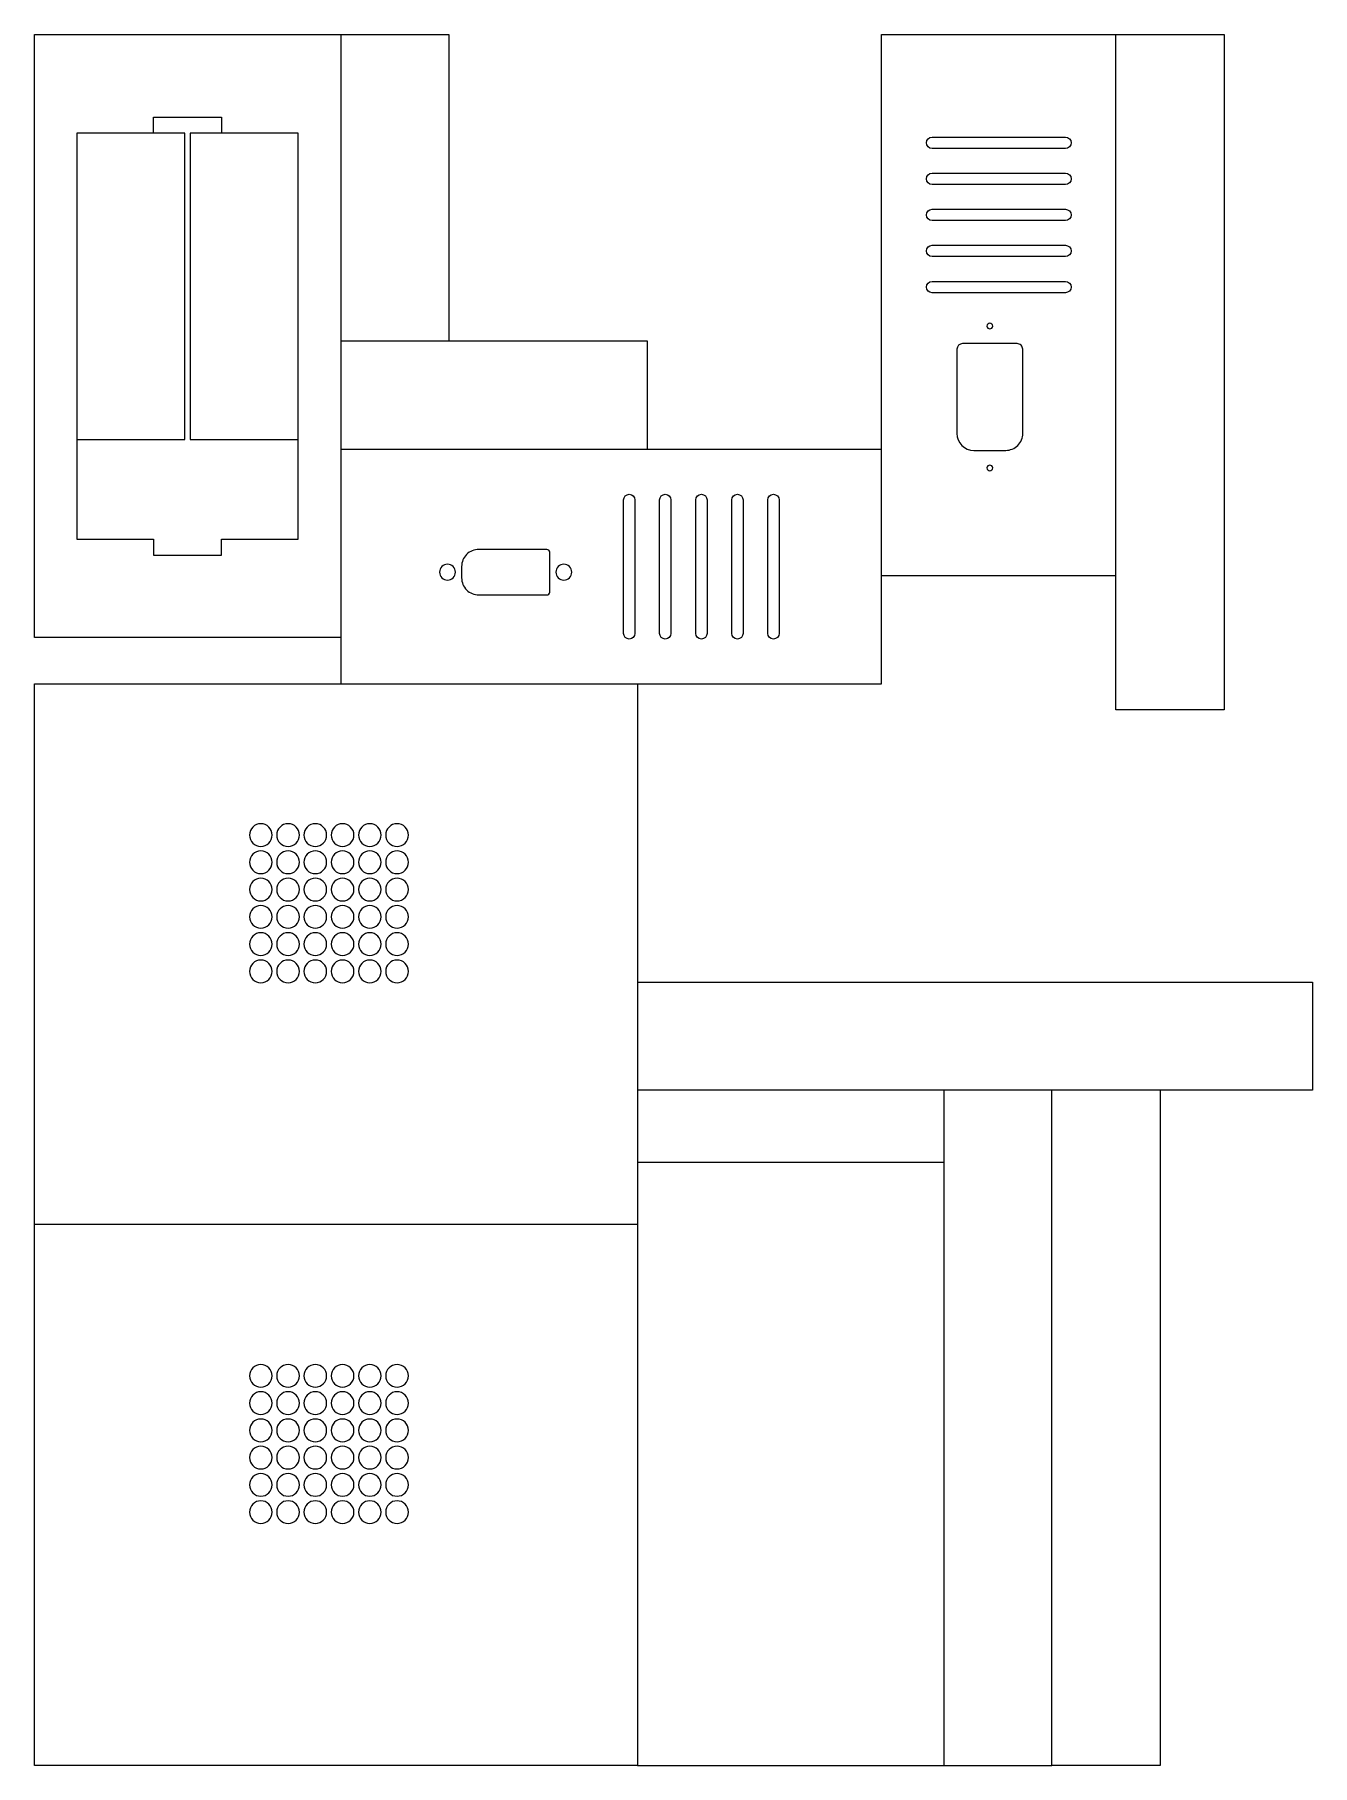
# Model space of a CAD drawing. Extents: x 0 to 225, y -305 to 0.
import ezdxf

# ---------------------------------------------------------------- set-up
doc = ezdxf.new("R2010")
doc.units = 0
doc.layers.get('0').update_dxf_attribs({"lineweight": 25})

msp = doc.modelspace()

# ---------------------------------------------------------------- linework, layer by layer
for p, q in [((149.21, -73.05), (53.97, -73.05)), ((149.21, -95.24), (190.49, -95.24)), ((160.18, -198.6), (106.2, -198.6)), ((106.2, -209.56), (0, -209.56)), ((106.2, -304.8), (160.18, -304.8))]:
    msp.add_line(p, q)
at = {"flags": 128}
for points in [[(53.97, -106.2), (0, -106.2), (0, -106.2), (0, 0), (0, 0), (53.97, 0), (53.97, 0), (53.97, -114.33)], [(106.2, -114.33), (106.2, -304.8), (106.2, -304.8), (0, -304.8), (0, -304.8), (0, -114.33), (0, -114.33), (149.21, -114.33), (149.21, -114.33), (149.21, 0), (149.21, 0), (190.49, 0)], [(209.54, 0), (209.54, -118.9), (209.54, -118.9), (190.49, -118.9), (190.49, -118.9), (190.49, 0), (190.49, 0), (209.54, 0), (209.54, 0)], [(73.02, -54), (73.02, -0.03), (73.02, -0.03), (53.97, -0.03)], [(20.94, -17.35), (20.94, -14.52), (20.94, -14.52), (32.94, -14.52), (32.94, -14.52), (32.94, -17.35)], [(7.44, -17.35), (7.44, -88.85), (7.44, -88.85), (20.94, -88.85), (20.94, -88.85), (20.94, -91.68), (20.94, -91.68), (32.94, -91.68), (32.94, -91.68), (32.94, -88.85), (32.94, -88.85), (46.44, -88.85), (46.44, -88.85), (46.44, -17.35), (46.44, -17.35), (27.39, -17.35)], [(7.44, -71.33), (26.49, -71.33), (26.49, -71.33), (26.49, -17.35), (26.49, -17.35), (7.44, -17.35)], [(27.39, -17.35), (27.39, -71.33), (27.39, -71.33), (46.44, -71.33)], [(107.95, -73.05), (107.95, -54), (107.95, -54), (53.97, -54)], [(106.2, -166.85), (225.1, -166.85), (225.1, -166.85), (225.1, -185.9), (225.1, -185.9), (106.2, -185.9)], [(160.18, -185.9), (160.18, -304.8), (160.18, -304.8), (179.23, -304.8), (179.23, -304.8), (179.23, -185.9)], [(198.28, -185.9), (198.28, -304.8), (198.28, -304.8), (179.23, -304.8)]]:
    msp.add_lwpolyline(points, dxfattribs=at)
at = {"color": 18, "true_color": 0x000000, "flags": 128}
for points in [[(158.1, -20.05, -1), (158.1, -18.05), (158.1, -18.05), (181.6, -18.05), (181.6, -18.05, -1), (181.6, -20.05), (181.6, -20.05), (158.1, -20.05)], [(158.1, -26.4, -1), (158.1, -24.4), (158.1, -24.4), (181.6, -24.4), (181.6, -24.4, -1), (181.6, -26.4), (181.6, -26.4), (158.1, -26.4)], [(158.1, -32.75, -1), (158.1, -30.75), (158.1, -30.75), (181.6, -30.75), (181.6, -30.75, -1), (181.6, -32.75), (181.6, -32.75), (158.1, -32.75)], [(158.1, -39.1, -1), (158.1, -37.1), (158.1, -37.1), (181.6, -37.1), (181.6, -37.1, -1), (181.6, -39.1), (181.6, -39.1), (158.1, -39.1)], [(158.1, -45.45, -1), (158.1, -43.45), (158.1, -43.45), (181.6, -43.45), (181.6, -43.45, -1), (181.6, -45.45), (181.6, -45.45), (158.1, -45.45)], [(168.78, -51.32, 1), (167.78, -51.32, 1), (168.78, -51.32)], [(162.48, -70.22, 0.414164), (165.48, -73.22), (165.48, -73.22), (171.07, -73.22), (171.07, -73.22, 0.414412), (174.08, -70.22), (174.08, -70.22), (174.08, -55.42), (174.08, -55.42, 0.414659), (173.08, -54.42), (173.08, -54.42), (163.47, -54.42), (163.47, -54.42, 0.413915), (162.48, -55.42), (162.48, -55.42), (162.48, -70.22)], [(168.78, -76.32, 1), (167.78, -76.32, 1), (168.78, -76.32)], [(103.76, -81.94, -1), (105.76, -81.94), (105.76, -81.94), (105.76, -105.44), (105.76, -105.44, -1), (103.76, -105.44), (103.76, -105.44), (103.76, -81.94)], [(110.11, -81.94, -1), (112.11, -81.94), (112.11, -81.94), (112.11, -105.44), (112.11, -105.44, -1), (110.11, -105.44), (110.11, -105.44), (110.11, -81.94)], [(116.46, -81.94, -1), (118.46, -81.94), (118.46, -81.94), (118.46, -105.44), (118.46, -105.44, -1), (116.46, -105.44), (116.46, -105.44), (116.46, -81.94)], [(122.81, -81.94, -1), (124.81, -81.94), (124.81, -81.94), (124.81, -105.44), (124.81, -105.44, -1), (122.81, -105.44), (122.81, -105.44), (122.81, -81.94)], [(129.16, -81.94, -1), (131.16, -81.94), (131.16, -81.94), (131.16, -105.44), (131.16, -105.44, -1), (129.16, -105.44), (129.16, -105.44), (129.16, -81.94)], [(90.24, -98.67, 0.41466), (90.74, -98.17), (90.74, -98.17), (90.74, -91.17), (90.74, -91.17, 0.413175), (90.24, -90.67), (90.24, -90.67), (78.24, -90.67), (78.24, -90.67, 0.414412), (75.23, -93.67), (75.23, -93.67), (75.23, -95.67), (75.23, -95.67, 0.414412), (78.24, -98.67), (78.24, -98.67), (90.24, -98.67)], [(72.74, -96.07, 1), (72.74, -93.27, 1), (72.74, -96.07)], [(93.24, -96.07, 1), (93.24, -93.27, 1), (93.24, -96.07)], [(41.85, -140.96, 1), (37.85, -140.96, 1), (41.85, -140.96)], [(46.65, -140.96, 1), (42.65, -140.96, 1), (46.65, -140.96)], [(51.45, -140.96, 1), (47.45, -140.96, 1), (51.45, -140.96)], [(56.25, -140.96, 1), (52.25, -140.96, 1), (56.25, -140.96)], [(61.05, -140.96, 1), (57.05, -140.96, 1), (61.05, -140.96)], [(65.85, -140.96, 1), (61.85, -140.96, 1), (65.85, -140.96)], [(41.85, -145.76, 1), (37.85, -145.76, 1), (41.85, -145.76)], [(46.65, -145.76, 1), (42.65, -145.76, 1), (46.65, -145.76)], [(51.45, -145.76, 1), (47.45, -145.76, 1), (51.45, -145.76)], [(56.25, -145.76, 1), (52.25, -145.76, 1), (56.25, -145.76)], [(61.05, -145.76, 1), (57.05, -145.76, 1), (61.05, -145.76)], [(65.85, -145.76, 1), (61.85, -145.76, 1), (65.85, -145.76)], [(41.85, -150.56, 1), (37.85, -150.56, 1), (41.85, -150.56)], [(46.65, -150.56, 1), (42.65, -150.56, 1), (46.65, -150.56)], [(51.45, -150.56, 1), (47.45, -150.56, 1), (51.45, -150.56)], [(56.25, -150.56, 1), (52.25, -150.56, 1), (56.25, -150.56)], [(61.05, -150.56, 1), (57.05, -150.56, 1), (61.05, -150.56)], [(65.85, -150.56, 1), (61.85, -150.56, 1), (65.85, -150.56)], [(41.85, -155.36, 1), (37.85, -155.36, 1), (41.85, -155.36)], [(46.65, -155.36, 1), (42.65, -155.36, 1), (46.65, -155.36)], [(51.45, -155.36, 1), (47.45, -155.36, 1), (51.45, -155.36)], [(56.25, -155.36, 1), (52.25, -155.36, 1), (56.25, -155.36)], [(61.05, -155.36, 1), (57.05, -155.36, 1), (61.05, -155.36)], [(65.85, -155.36, 1), (61.85, -155.36, 1), (65.85, -155.36)], [(41.85, -160.17, 1), (37.85, -160.17, 1), (41.85, -160.17)], [(46.65, -160.17, 1), (42.65, -160.17, 1), (46.65, -160.17)], [(51.45, -160.17, 1), (47.45, -160.17, 1), (51.45, -160.17)], [(56.25, -160.17, 1), (52.25, -160.17, 1), (56.25, -160.17)], [(61.05, -160.17, 1), (57.05, -160.17, 1), (61.05, -160.17)], [(65.85, -160.17, 1), (61.85, -160.17, 1), (65.85, -160.17)], [(41.85, -164.97, 1), (37.85, -164.97, 1), (41.85, -164.97)], [(46.65, -164.97, 1), (42.65, -164.97, 1), (46.65, -164.97)], [(51.45, -164.97, 1), (47.45, -164.97, 1), (51.45, -164.97)], [(56.25, -164.97, 1), (52.25, -164.97, 1), (56.25, -164.97)], [(61.05, -164.97, 1), (57.05, -164.97, 1), (61.05, -164.97)], [(65.85, -164.97, 1), (61.85, -164.97, 1), (65.85, -164.97)], [(41.85, -236.2, 1), (37.85, -236.2, 1), (41.85, -236.2)], [(46.65, -236.2, 1), (42.65, -236.2, 1), (46.65, -236.2)], [(51.45, -236.2, 1), (47.45, -236.2, 1), (51.45, -236.2)], [(56.25, -236.2, 1), (52.25, -236.2, 1), (56.25, -236.2)], [(61.05, -236.2, 1), (57.05, -236.2, 1), (61.05, -236.2)], [(65.85, -236.2, 1), (61.85, -236.2, 1), (65.85, -236.2)], [(41.85, -241, 1), (37.85, -241, 1), (41.85, -241)], [(46.65, -241, 1), (42.65, -241, 1), (46.65, -241)], [(51.45, -241, 1), (47.45, -241, 1), (51.45, -241)], [(56.25, -241, 1), (52.25, -241, 1), (56.25, -241)], [(61.05, -241, 1), (57.05, -241, 1), (61.05, -241)], [(65.85, -241, 1), (61.85, -241, 1), (65.85, -241)], [(41.85, -245.8, 1), (37.85, -245.8, 1), (41.85, -245.8)], [(46.65, -245.8, 1), (42.65, -245.8, 1), (46.65, -245.8)], [(51.45, -245.8, 1), (47.45, -245.8, 1), (51.45, -245.8)], [(56.25, -245.8, 1), (52.25, -245.8, 1), (56.25, -245.8)], [(61.05, -245.8, 1), (57.05, -245.8, 1), (61.05, -245.8)], [(65.85, -245.8, 1), (61.85, -245.8, 1), (65.85, -245.8)], [(41.85, -250.6, 1), (37.85, -250.6, 1), (41.85, -250.6)], [(46.65, -250.6, 1), (42.65, -250.6, 1), (46.65, -250.6)], [(51.45, -250.6, 1), (47.45, -250.6, 1), (51.45, -250.6)], [(56.25, -250.6, 1), (52.25, -250.6, 1), (56.25, -250.6)], [(61.05, -250.6, 1), (57.05, -250.6, 1), (61.05, -250.6)], [(65.85, -250.6, 1), (61.85, -250.6, 1), (65.85, -250.6)], [(41.85, -255.4, 1), (37.85, -255.4, 1), (41.85, -255.4)], [(46.65, -255.4, 1), (42.65, -255.4, 1), (46.65, -255.4)], [(51.45, -255.4, 1), (47.45, -255.4, 1), (51.45, -255.4)], [(56.25, -255.4, 1), (52.25, -255.4, 1), (56.25, -255.4)], [(61.05, -255.4, 1), (57.05, -255.4, 1), (61.05, -255.4)], [(65.85, -255.4, 1), (61.85, -255.4, 1), (65.85, -255.4)], [(41.85, -260.2, 1), (37.85, -260.2, 1), (41.85, -260.2)], [(46.65, -260.2, 1), (42.65, -260.2, 1), (46.65, -260.2)], [(51.45, -260.2, 1), (47.45, -260.2, 1), (51.45, -260.2)], [(56.25, -260.2, 1), (52.25, -260.2, 1), (56.25, -260.2)], [(61.05, -260.2, 1), (57.05, -260.2, 1), (61.05, -260.2)], [(65.85, -260.2, 1), (61.85, -260.2, 1), (65.85, -260.2)]]:
    msp.add_lwpolyline(points, format="xyb", dxfattribs=at)

doc.saveas('drawing.dxf')
